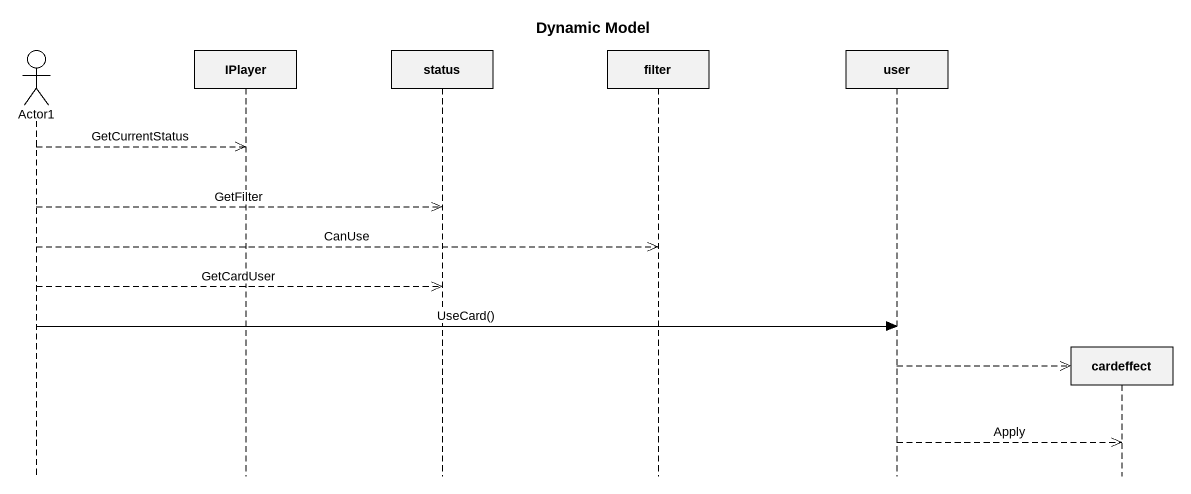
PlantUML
@startuml
title Dynamic Model
hide footbox
actor Actor1
participant IPlayer
participant status
participant filter
participant user
participant cardeffect

Actor1 -->> IPlayer : GetCurrentStatus
Actor1 -->> status : GetFilter
Actor1 -->> filter : CanUse
Actor1 -->> status : GetCardUser
Actor1 -> user : UseCard()
user -->> cardeffect **
user -->> cardeffect : Apply
@enduml
